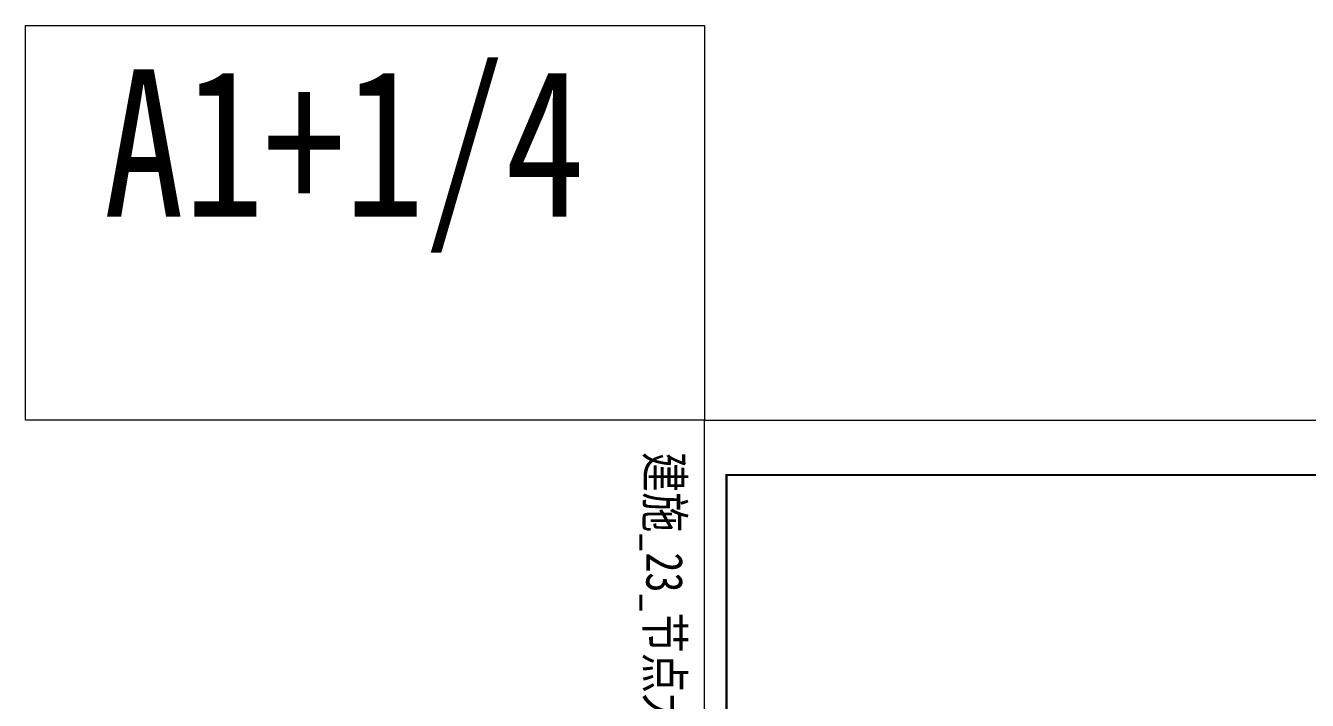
# Model space of a CAD drawing. Extents: x -1712635 to -854203, y -534641 to -21985.
# Drawn here: x -1037277 to -1022647, y -146078 to -138382 of the extents above; entities that cross this region are included whole.
import ezdxf

# ---------------------------------------------------------------- set-up
doc = ezdxf.new("R2010")
doc.units = 0
doc.header["$LTSCALE"] = 1000
doc.layers.get('0').update_dxf_attribs({"linetype": 'CONTINUOUS'})
doc.layers.add('图框', color=9, linetype='CONTINUOUS', lineweight=18)
doc.layers.add('导图字', color=7, linetype='CONTINUOUS')
doc.styles.add('黑体', font='simhei.ttf')

# ---------------------------------------------------------------- blocks, each defined once
blk = doc.blocks.new('GFDDDDRG')
at = {"layer": '图框'}
blk.add_lwpolyline([(923310, -107437), (923310, -159999), (893610, -159999), (893610, -107437)], close=True, dxfattribs=at)
blk.add_lwpolyline([(923310, -107437), (923310, -159999), (893610, -159999), (893610, -107437)], close=True, dxfattribs=at)
at = {"layer": '图框', "const_width": 50}
blk.add_lwpolyline([(894110, -159499), (922810, -159499), (922810, -108687), (894110, -108687)], close=True, dxfattribs=at)

msp = doc.modelspace()

# ---------------------------------------------------------------- linework, layer by layer
at = {"layer": '图框', "color": 2}
msp.add_lwpolyline([(-1029526.51, -142882.49), (-1037276.51, -142882.49), (-1037276.51, -138382.49), (-1029526.51, -138382.49)], close=True, dxfattribs=at)

# ---------------------------------------------------------------- block references
at = {"xscale": 0.5, "yscale": 0.5, "zscale": 0.5}
msp.add_blockref('GFDDDDRG', (-1476331.4, -89164.01), dxfattribs=at)

# ---------------------------------------------------------------- texts
at = {"layer": '图框', "color": 2, "style": '黑体', "width": 0.8}
msp.add_text('A1+1/4', height=1682.363, dxfattribs=at).set_placement((-1036386.12, -140561.8))
at = {"layer": '导图字', "color": 1, "style": '黑体', "width": 0.8}
msp.add_text('建施_23_节点大样（一）_A1', height=420.5907, rotation=270, dxfattribs=at).set_placement((-1030192.37, -143243.28))

doc.saveas('drawing.dxf')
